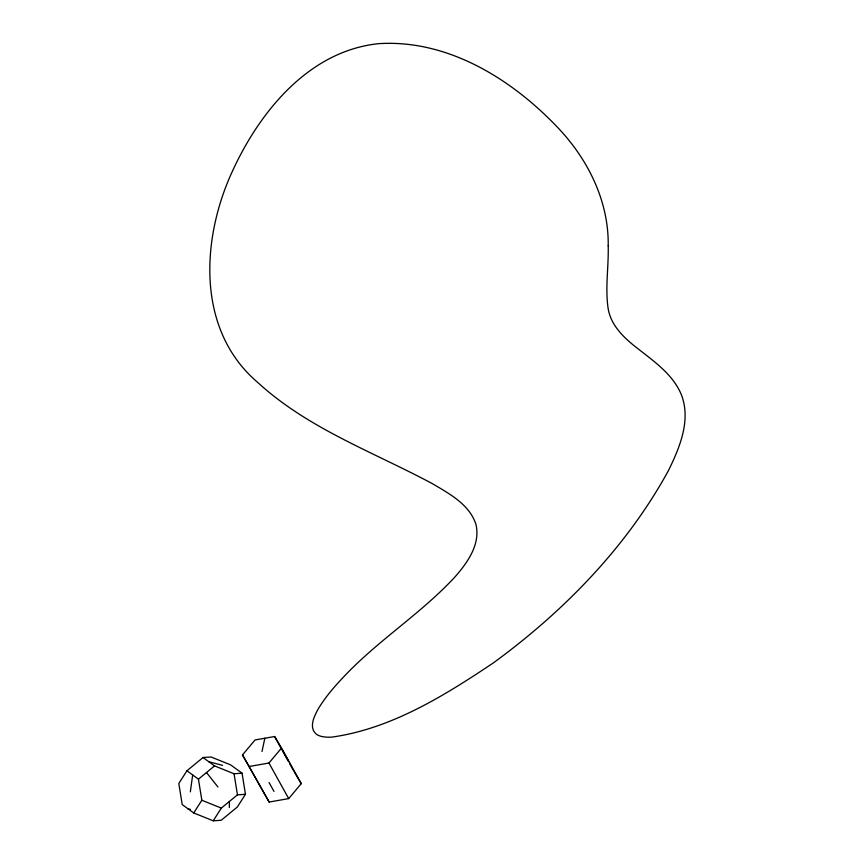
<?xml version="1.0" encoding="UTF-8"?>
<svg xmlns="http://www.w3.org/2000/svg" width="864" height="864" viewBox="0 0 864 864"><rect width="100%" height="100%" fill="white"/><g stroke="black" fill="none" stroke-linecap="round" stroke-linejoin="round"><path stroke-width="1.3" d="M229.338 807.548L229.392 801.468M190.328 791.867L192.683 774.965M262.008 751.486L264.838 738.234M186.937 770.774L178.816 783.486L182.207 804.578L193.72 812.959L213.224 820.8L221.216 820.26L237.341 807.008L245.452 794.297L242.06 773.204L230.548 764.824L211.043 756.983L203.051 757.523L186.937 770.774L198.439 779.155L201.83 800.248L193.72 812.959M213.224 820.8L221.335 808.088L237.449 794.848L245.452 794.297M242.482 754.92L255.064 739.951L274.601 736.517L281.545 748.04L301.277 783.637L288.684 798.606L269.158 802.04L242.482 754.92L269.158 802.04M249.426 766.454L268.952 763.009L281.545 748.04M198.439 779.155L214.553 765.914L234.058 773.755L242.06 773.204M208.796 761.713L222.556 765.364M187.963 808.769L190.458 809.428M201.83 800.248L221.335 808.088M203.051 757.523L214.553 765.914M206.496 772.535L217.944 787.007M294.332 772.103L301.277 783.637M283.003 751.172L287.939 760.072M274.601 736.517L288.598 761.767M289.872 764.068L293.695 770.958M268.952 763.009L288.684 798.606M269.05 782.525L273.985 791.424M234.058 773.755L237.449 794.848M608.202 245.732C608.753 266.209 605.21 286.762 607.943 307.174C610.178 324.886 623.819 337.802 637.222 348.149C654.145 361.519 673.477 374.652 681.696 395.539C690.919 420.854 679.655 447.617 668.563 470.372C626.562 547.236 563.695 611.518 493.322 662.936C444.226 695.779 391.273 728.784 331.722 737.132A125.55 31.968 -30.7 0 1 316.505 734.303C308.362 727.693 314.269 716.137 318.276 708.847C326.138 695.725 336.452 684.31 347.047 673.348C380.668 638.68 422.032 612.554 454.853 577.066C467.381 562.766 480.751 544.363 475.913 524.243C469.346 504.338 449.442 493.787 432.54 483.743C373.27 451.969 308.027 428.63 257.753 382.471C196.236 330.059 201.161 239.242 232.146 171.796C259.47 111.899 308.718 51.008 378.475 43.675C447.174 39.204 510.764 78.462 556.718 126.468C587.509 158.317 608.893 200.74 608.202 245.732"/></g></svg>
